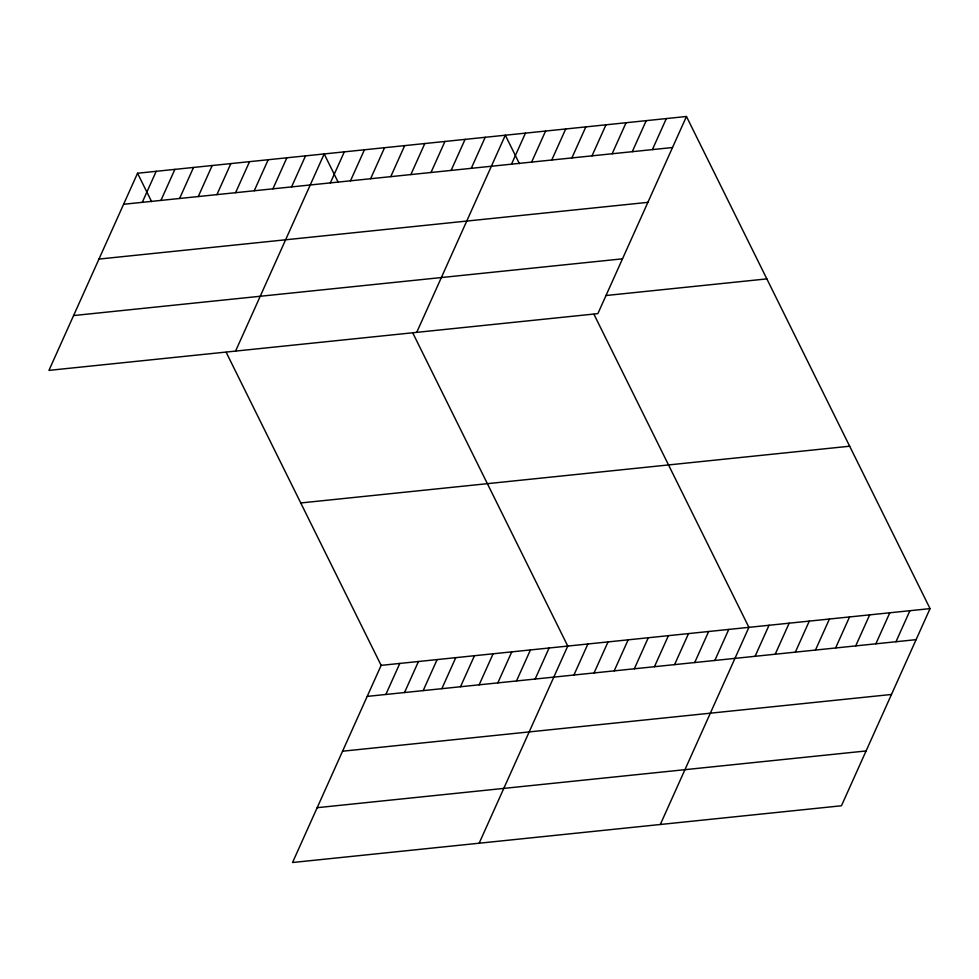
<?xml version="1.0" encoding="UTF-8"?>
<svg xmlns="http://www.w3.org/2000/svg" width="979" height="979" viewBox="0 0 979 979"><rect width="100%" height="100%" fill="white"/><g stroke="black" fill="none" stroke-linecap="round" stroke-linejoin="round"><path stroke-width="1.47" d="M137.549 173.234L48.95 370.38L597.863 313.635L686.463 116.489L137.549 173.234L151.623 201.65M142.261 202.335L156.212 171.301M160.935 200.414L174.874 169.379M179.598 198.48L193.536 167.446M198.26 196.546L212.198 165.512M216.922 194.625L230.873 163.591M235.584 192.692L249.535 161.657M254.246 190.758L268.197 159.724M272.908 188.837L286.859 157.803M291.571 186.903L305.521 155.869M235.584 351.082L324.184 153.936L338.244 182.363M330.364 182.889L344.314 151.855M350.494 180.809L364.433 149.775M370.613 178.729L384.563 147.694M390.743 176.648L404.694 145.614M410.874 174.568L424.813 143.534M430.993 172.488L444.943 141.453M451.123 170.407L465.074 139.373M471.254 168.327L485.205 137.293M416.724 332.358L505.323 135.212L519.396 163.64M511.503 164.166L525.454 133.132M531.634 162.086L545.584 131.051M551.764 160.005L565.703 128.971M571.883 157.925L585.834 126.891M592.014 155.845L605.964 124.81M226.21 352.367L381.137 665.365L292.537 862.511L841.45 805.766L930.05 608.62L686.463 116.489M612.144 153.764L626.083 122.73M385.848 694.466L399.799 663.432M632.263 151.684L646.213 120.65M404.511 692.532L418.461 661.51M652.393 149.603L666.344 118.569M423.173 690.611L437.123 659.577M441.835 688.678L455.786 657.643M460.497 686.756L474.448 655.722M479.159 684.823L493.11 653.788M497.821 682.889L511.772 651.855M516.496 680.968L530.434 649.934M535.158 679.034L549.097 648M479.159 843.213L567.759 646.067L412.844 333.08M573.939 675.02L587.889 643.986M594.069 672.94L608.02 641.906M614.2 670.86L628.151 639.825M634.331 668.779L648.269 637.745M654.449 666.699L668.4 635.665M674.58 664.619L688.531 633.584M694.711 662.538L708.649 631.504M714.829 660.458L728.78 629.424M660.311 824.489L748.911 627.343L593.984 314.357M755.09 656.297L769.029 625.263M775.209 654.217L789.16 623.182M795.34 652.136L809.29 621.102M815.47 650.056L829.421 619.022M835.601 647.976L849.539 616.941M855.719 645.895L869.67 614.861M875.85 643.815L889.801 612.781M895.981 641.734L909.919 610.7M123.599 204.268L672.524 147.523M98.965 259.08L647.89 202.347M73.584 315.556L622.509 258.823M605.83 295.536L766.851 278.893M300.749 502.961L849.674 446.216M381.137 665.365L930.05 608.62M367.186 696.399L916.099 639.654M342.552 751.211L891.465 694.466M317.172 807.687L866.085 750.954"/></g></svg>
